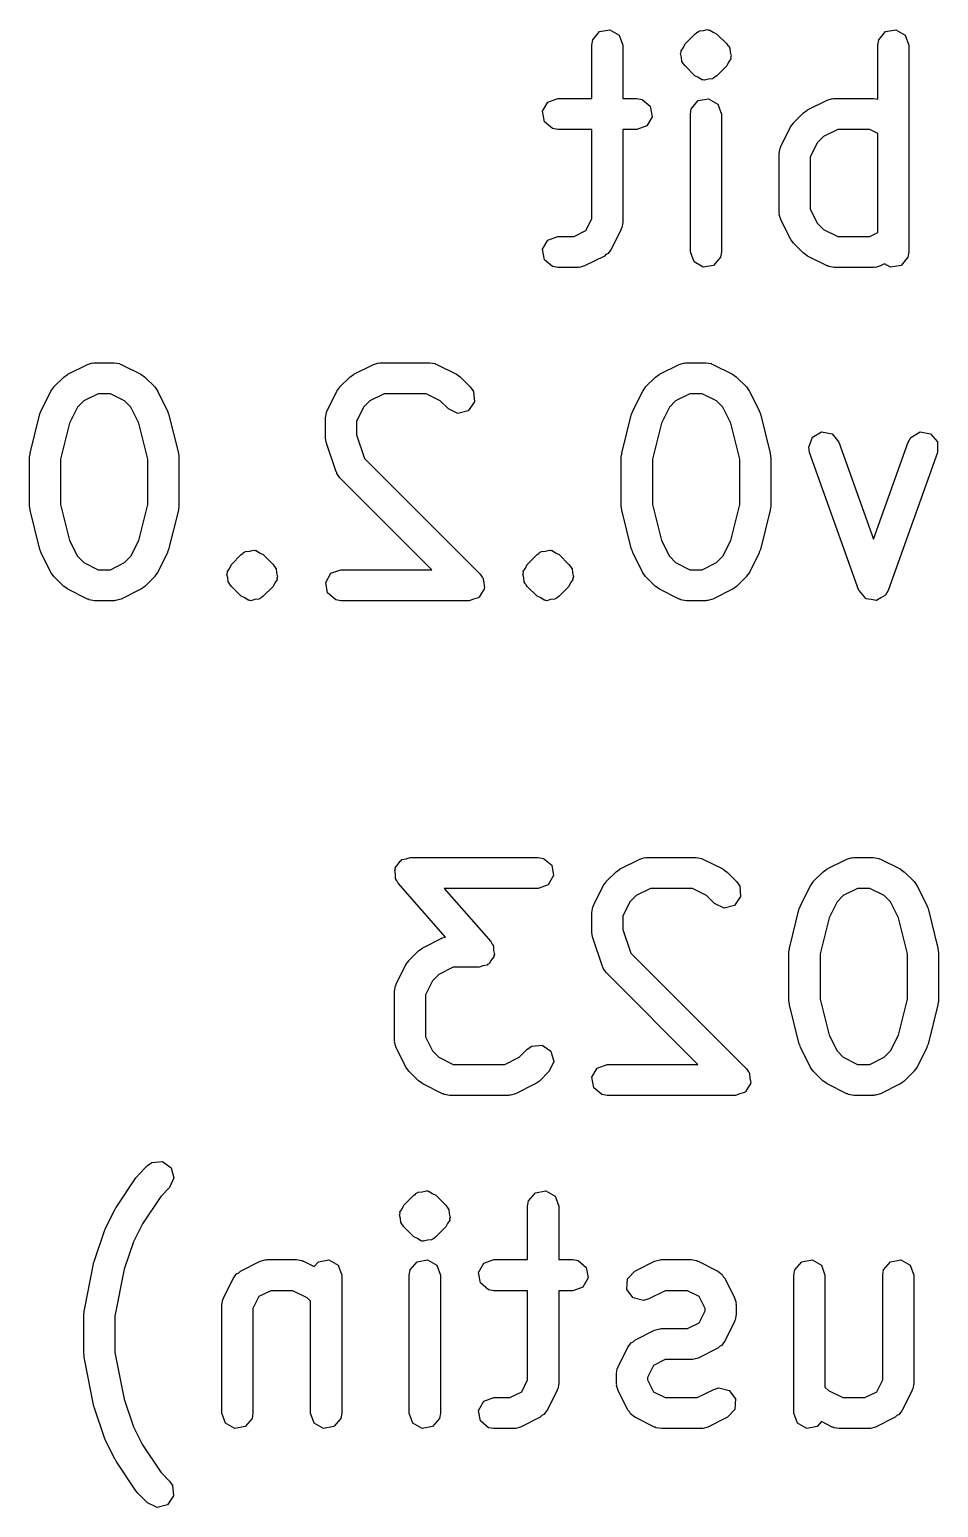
# Model space of a CAD drawing. Extents: x 83.8 to 115, y -109.2 to -88.6.
# Drawn here: x 91.85 to 96.24, y -95.71 to -88.57 of the extents above; entities that cross this region are included whole.
import ezdxf

# ---------------------------------------------------------------- set-up
doc = ezdxf.new("R2010")
doc.units = 0
doc.layers.add('BLACK', color=7, linetype='CONTINUOUS')

msp = doc.modelspace()

# ---------------------------------------------------------------- linework, layer by layer
at = {"layer": 'BLACK', "linetype": 'CONTINUOUS'}
for p, q in [((94.5724, -88.6217), (94.6054, -88.5824)), ((94.6054, -88.5824), (94.6559, -88.5735)), ((94.6559, -88.5735), (94.7003, -88.5992)), ((94.7003, -88.5992), (94.7179, -88.6474)), ((95.0184, -88.642), (95.066, -88.5943)), ((95.066, -88.5943), (95.0741, -88.5887)), ((95.0741, -88.5887), (95.076, -88.5859)), ((95.076, -88.5859), (95.0792, -88.5851)), ((95.0792, -88.5851), (95.0794, -88.585)), ((95.0794, -88.585), (95.0815, -88.5824)), ((95.0815, -88.5824), (95.0835, -88.5821)), ((95.0835, -88.5821), (95.0874, -88.5794)), ((95.0874, -88.5794), (95.1068, -88.5777)), ((95.1068, -88.5777), (95.1256, -88.5727)), ((95.1256, -88.5727), (95.1287, -88.5741)), ((95.1287, -88.5741), (95.1321, -88.5735)), ((95.1321, -88.5735), (95.135, -88.5752)), ((95.135, -88.5752), (95.1385, -88.5749)), ((95.1385, -88.5749), (95.1544, -88.5861)), ((95.1544, -88.5861), (95.1721, -88.5943)), ((95.1721, -88.5943), (95.2197, -88.642)), ((95.9533, -88.6217), (95.9863, -88.5824)), ((95.9863, -88.5824), (96.0368, -88.5735)), ((96.0368, -88.5735), (96.0813, -88.5992)), ((96.0813, -88.5992), (96.0988, -88.6474)), ((94.5679, -88.6474), (94.5724, -88.6217)), ((94.5679, -88.9057), (94.5679, -88.6474)), ((94.7179, -88.6474), (94.7179, -88.9057)), ((94.9967, -88.6885), (94.9996, -88.6823)), ((94.999, -88.6756), (95.0102, -88.6596)), ((94.9996, -88.6823), (94.999, -88.6756)), ((95.0102, -88.6596), (95.0184, -88.642)), ((95.2197, -88.642), (95.2254, -88.6501)), ((95.2254, -88.6501), (95.2281, -88.652)), ((95.2281, -88.652), (95.229, -88.6552)), ((95.229, -88.6552), (95.2346, -88.6633)), ((95.2346, -88.6633), (95.2363, -88.6827)), ((95.9488, -88.6474), (95.9533, -88.6217)), ((95.9488, -88.9093), (95.9488, -88.6474)), ((96.0988, -88.6474), (96.0988, -89.6474)), ((95.0018, -88.7073), (94.9967, -88.6885)), ((95.0035, -88.7267), (95.0018, -88.7073)), ((95.0091, -88.7348), (95.0035, -88.7267)), ((95.01, -88.738), (95.0091, -88.7348)), ((95.0127, -88.7399), (95.01, -88.738)), ((95.0184, -88.748), (95.0127, -88.7399)), ((95.066, -88.7957), (95.0184, -88.748)), ((95.2197, -88.748), (95.1721, -88.7957)), ((95.2279, -88.7304), (95.2197, -88.748)), ((95.2391, -88.7144), (95.2279, -88.7304)), ((95.2363, -88.6827), (95.2414, -88.7015)), ((95.2414, -88.7015), (95.2385, -88.7077)), ((95.2385, -88.7077), (95.2391, -88.7144)), ((95.0837, -88.8039), (95.066, -88.7957)), ((95.0996, -88.8151), (95.0837, -88.8039)), ((95.1031, -88.8148), (95.0996, -88.8151)), ((95.106, -88.8165), (95.1031, -88.8148)), ((95.1094, -88.8159), (95.106, -88.8165)), ((95.1125, -88.8173), (95.1094, -88.8159)), ((95.1313, -88.8123), (95.1125, -88.8173)), ((95.1507, -88.8106), (95.1313, -88.8123)), ((95.1546, -88.8079), (95.1507, -88.8106)), ((95.1565, -88.8076), (95.1546, -88.8079)), ((95.1587, -88.805), (95.1565, -88.8076)), ((95.1588, -88.8049), (95.1587, -88.805)), ((95.1621, -88.8041), (95.1588, -88.8049)), ((95.164, -88.8013), (95.1621, -88.8041)), ((95.1721, -88.7957), (95.164, -88.8013)), ((94.3309, -88.9677), (94.3566, -88.9233)), ((94.3398, -89.0182), (94.3309, -88.9677)), ((94.3566, -88.9233), (94.4048, -88.9057)), ((94.4048, -88.9057), (94.5679, -88.9057)), ((94.7179, -88.9057), (94.7857, -88.9057)), ((94.7857, -88.9057), (94.8114, -88.9102)), ((94.8114, -88.9102), (94.8507, -88.9432)), ((94.8507, -88.9432), (94.8596, -88.9937)), ((95.044, -88.9807), (95.0486, -88.9551)), ((95.0486, -88.9551), (95.0815, -88.9158)), ((95.0815, -88.9158), (95.1321, -88.9069)), ((95.1321, -88.9069), (95.1765, -88.9325)), ((95.1765, -88.9325), (95.194, -88.9807)), ((95.5898, -88.9753), (95.6082, -88.9624)), ((95.6082, -88.9624), (95.6093, -88.9613)), ((95.6093, -88.9613), (95.7046, -88.9136)), ((95.7046, -88.9136), (95.7295, -88.9062)), ((95.7295, -88.9062), (95.7339, -88.9072)), ((95.7339, -88.9072), (95.7381, -88.9057)), ((95.7381, -88.9057), (95.9286, -88.9057)), ((95.9286, -88.9057), (95.9488, -88.9093)), ((94.3791, -89.0512), (94.3398, -89.0182)), ((94.8339, -89.0382), (94.7857, -89.0557)), ((94.8596, -88.9937), (94.8339, -89.0382)), ((95.044, -89.6474), (95.044, -88.9807)), ((95.194, -88.9807), (95.194, -89.6474)), ((95.5282, -89.0424), (95.5415, -89.0244)), ((95.5415, -89.0244), (95.5422, -89.0229)), ((95.5422, -89.0229), (95.5898, -88.9753)), ((94.4048, -89.0557), (94.3791, -89.0512)), ((94.5679, -89.0557), (94.4048, -89.0557)), ((94.5679, -89.4868), (94.5679, -89.0557)), ((94.7857, -89.0557), (94.7179, -89.0557)), ((94.7179, -89.0557), (94.7179, -89.5045)), ((95.4805, -89.1376), (95.5282, -89.0424)), ((95.6873, -89.09), (95.6569, -89.1204)), ((95.7558, -89.0557), (95.6873, -89.09)), ((95.9109, -89.0557), (95.7558, -89.0557)), ((95.9488, -89.0747), (95.9109, -89.0557)), ((95.9488, -89.5534), (95.9488, -89.0747)), ((95.4726, -89.1712), (95.4771, -89.1455)), ((95.4726, -89.4569), (95.4726, -89.1712)), ((95.4771, -89.1455), (95.48, -89.1421)), ((95.48, -89.1421), (95.4805, -89.1376)), ((95.6569, -89.1204), (95.6226, -89.1889)), ((95.6226, -89.1889), (95.6226, -89.4392)), ((95.4742, -89.4611), (95.4726, -89.4569)), ((95.4731, -89.4655), (95.4742, -89.4611)), ((95.4805, -89.4904), (95.4731, -89.4655)), ((95.6226, -89.4392), (95.6569, -89.5077)), ((94.5393, -89.5439), (94.5679, -89.4868)), ((94.7099, -89.5381), (94.6623, -89.6333)), ((94.7105, -89.5336), (94.7099, -89.5381)), ((94.7133, -89.5302), (94.7105, -89.5336)), ((94.7179, -89.5045), (94.7133, -89.5302)), ((95.5282, -89.5857), (95.4805, -89.4904)), ((95.6569, -89.5077), (95.6873, -89.5381)), ((95.6873, -89.5381), (95.7558, -89.5724)), ((94.3309, -89.6344), (94.3566, -89.5899)), ((94.3566, -89.5899), (94.4048, -89.5724)), ((94.4048, -89.5724), (94.4823, -89.5724)), ((94.4823, -89.5724), (94.5393, -89.5439)), ((95.5293, -89.5868), (95.5282, -89.5857)), ((95.5422, -89.6052), (95.5293, -89.5868)), ((95.5898, -89.6528), (95.5422, -89.6052)), ((95.7558, -89.5724), (95.9109, -89.5724)), ((95.9109, -89.5724), (95.9488, -89.5534)), ((94.3398, -89.6849), (94.3309, -89.6344)), ((94.6288, -89.6668), (94.5335, -89.7145)), ((94.6365, -89.6587), (94.6288, -89.6668)), ((94.6468, -89.6542), (94.6365, -89.6587)), ((94.6623, -89.6333), (94.6468, -89.6542)), ((95.0616, -89.6956), (95.044, -89.6474)), ((95.1895, -89.673), (95.1565, -89.7123)), ((95.194, -89.6474), (95.1895, -89.673)), ((95.5913, -89.6535), (95.5898, -89.6528)), ((95.6093, -89.6668), (95.5913, -89.6535)), ((95.7046, -89.7145), (95.6093, -89.6668)), ((96.0943, -89.673), (96.0613, -89.7123)), ((96.0988, -89.6474), (96.0943, -89.673)), ((94.3791, -89.7179), (94.3398, -89.6849)), ((94.4048, -89.7224), (94.3791, -89.7179)), ((94.5, -89.7224), (94.4048, -89.7224)), ((94.5042, -89.7208), (94.5, -89.7224)), ((94.5086, -89.7219), (94.5042, -89.7208)), ((94.5335, -89.7145), (94.5086, -89.7219)), ((95.106, -89.7212), (95.0616, -89.6956)), ((95.1565, -89.7123), (95.106, -89.7212)), ((95.709, -89.715), (95.7046, -89.7145)), ((95.7124, -89.7179), (95.709, -89.715)), ((95.7381, -89.7224), (95.7124, -89.7179)), ((95.9286, -89.7224), (95.7381, -89.7224)), ((95.9328, -89.7208), (95.9286, -89.7224)), ((95.9371, -89.7219), (95.9328, -89.7208)), ((95.9621, -89.7145), (95.9371, -89.7219)), ((95.9819, -89.7046), (95.9621, -89.7145)), ((96.0108, -89.7212), (95.9819, -89.7046)), ((96.0613, -89.7123), (96.0108, -89.7212)), ((91.9708, -90.2996), (92.0184, -90.252)), ((92.0184, -90.252), (92.0368, -90.2391)), ((92.0368, -90.2391), (92.0379, -90.2379)), ((92.0379, -90.2379), (92.1331, -90.1903)), ((92.1331, -90.1903), (92.1581, -90.1829)), ((92.1581, -90.1829), (92.1625, -90.1839)), ((92.1625, -90.1839), (92.1667, -90.1824)), ((92.1667, -90.1824), (92.2619, -90.1824)), ((92.2619, -90.1824), (92.2876, -90.1869)), ((92.2876, -90.1869), (92.291, -90.1898)), ((92.291, -90.1898), (92.2954, -90.1903)), ((92.2954, -90.1903), (92.3907, -90.2379)), ((92.3907, -90.2379), (92.4087, -90.2513)), ((92.4087, -90.2513), (92.4102, -90.252)), ((92.4102, -90.252), (92.4578, -90.2996)), ((93.3517, -90.2996), (93.3993, -90.252)), ((93.3993, -90.252), (93.4177, -90.2391)), ((93.4177, -90.2391), (93.4188, -90.2379)), ((93.4188, -90.2379), (93.5141, -90.1903)), ((93.5141, -90.1903), (93.539, -90.1829)), ((93.539, -90.1829), (93.5434, -90.1839)), ((93.5434, -90.1839), (93.5476, -90.1824)), ((93.5476, -90.1824), (93.7857, -90.1824)), ((93.7857, -90.1824), (93.8114, -90.1869)), ((93.8114, -90.1869), (93.8148, -90.1898)), ((93.8148, -90.1898), (93.8193, -90.1903)), ((93.8193, -90.1903), (93.9145, -90.2379)), ((93.9145, -90.2379), (93.9325, -90.2513)), ((93.9325, -90.2513), (93.934, -90.252)), ((93.934, -90.252), (93.9816, -90.2996)), ((94.8279, -90.2996), (94.8755, -90.252)), ((94.8755, -90.252), (94.8939, -90.2391)), ((94.8939, -90.2391), (94.895, -90.2379)), ((94.895, -90.2379), (94.9903, -90.1903)), ((94.9903, -90.1903), (95.0152, -90.1829)), ((95.0152, -90.1829), (95.0196, -90.1839)), ((95.0196, -90.1839), (95.0238, -90.1824)), ((95.0238, -90.1824), (95.119, -90.1824)), ((95.119, -90.1824), (95.1447, -90.1869)), ((95.1447, -90.1869), (95.1481, -90.1898)), ((95.1481, -90.1898), (95.1526, -90.1903)), ((95.1526, -90.1903), (95.2478, -90.2379)), ((95.2478, -90.2379), (95.2658, -90.2513)), ((95.2658, -90.2513), (95.2673, -90.252)), ((95.2673, -90.252), (95.3149, -90.2996)), ((91.9091, -90.4143), (91.9567, -90.3191)), ((91.9567, -90.3191), (91.9701, -90.3011)), ((91.9701, -90.3011), (91.9708, -90.2996)), ((92.4578, -90.2996), (92.4707, -90.318)), ((92.4707, -90.318), (92.4718, -90.3191)), ((92.4718, -90.3191), (92.5195, -90.4143)), ((93.2901, -90.4143), (93.3377, -90.3191)), ((93.3377, -90.3191), (93.351, -90.3011)), ((93.351, -90.3011), (93.3517, -90.2996)), ((93.9816, -90.2996), (93.9965, -90.3209)), ((93.9965, -90.3209), (94.001, -90.372)), ((94.7663, -90.4143), (94.8139, -90.3191)), ((94.8139, -90.3191), (94.8272, -90.3011)), ((94.8272, -90.3011), (94.8279, -90.2996)), ((95.3149, -90.2996), (95.3278, -90.318)), ((95.3278, -90.318), (95.329, -90.3191)), ((95.329, -90.3191), (95.3766, -90.4143)), ((92.1159, -90.3666), (92.0854, -90.397)), ((92.1844, -90.3324), (92.1159, -90.3666)), ((92.2442, -90.3324), (92.1844, -90.3324)), ((92.3127, -90.3666), (92.2442, -90.3324)), ((92.3431, -90.397), (92.3127, -90.3666)), ((93.4968, -90.3666), (93.4664, -90.397)), ((93.5653, -90.3324), (93.4968, -90.3666)), ((93.768, -90.3324), (93.5653, -90.3324)), ((93.8365, -90.3666), (93.768, -90.3324)), ((93.8755, -90.4057), (93.8365, -90.3666)), ((94.001, -90.372), (93.9716, -90.4141)), ((94.973, -90.3666), (94.9426, -90.397)), ((95.0415, -90.3324), (94.973, -90.3666)), ((95.1013, -90.3324), (95.0415, -90.3324)), ((95.1699, -90.3666), (95.1013, -90.3324)), ((95.2003, -90.397), (95.1699, -90.3666)), ((91.8558, -90.6201), (91.9034, -90.4297)), ((91.9034, -90.4297), (91.9087, -90.4178)), ((91.9087, -90.4178), (91.9091, -90.4143)), ((92.0854, -90.397), (92.047, -90.474)), ((92.3816, -90.474), (92.3431, -90.397)), ((92.5195, -90.4143), (92.5232, -90.4267)), ((92.5232, -90.4267), (92.5251, -90.4297)), ((92.5251, -90.4297), (92.5728, -90.6201)), ((93.2821, -90.4479), (93.2867, -90.4222)), ((93.2821, -90.5431), (93.2821, -90.4479)), ((93.2867, -90.4222), (93.2895, -90.4188)), ((93.2895, -90.4188), (93.2901, -90.4143)), ((93.4664, -90.397), (93.4321, -90.4656)), ((93.4321, -90.4656), (93.4321, -90.5309)), ((93.922, -90.4273), (93.8755, -90.4057)), ((93.9716, -90.4141), (93.922, -90.4273)), ((94.713, -90.6201), (94.7606, -90.4297)), ((94.7606, -90.4297), (94.7658, -90.4178)), ((94.7658, -90.4178), (94.7663, -90.4143)), ((94.9426, -90.397), (94.9041, -90.474)), ((95.2388, -90.474), (95.2003, -90.397)), ((95.3766, -90.4143), (95.3803, -90.4267)), ((95.3803, -90.4267), (95.3823, -90.4297)), ((95.3823, -90.4297), (95.4299, -90.6201)), ((92.047, -90.474), (92.0036, -90.6476)), ((92.425, -90.6476), (92.3816, -90.474)), ((93.4321, -90.5309), (93.4703, -90.6454)), ((94.9041, -90.474), (94.8607, -90.6476)), ((95.2821, -90.6476), (95.2388, -90.474)), ((95.6333, -90.5422), (95.6779, -90.5168)), ((95.6779, -90.5168), (95.7284, -90.526)), ((95.7284, -90.526), (95.7611, -90.5655)), ((96.1089, -90.5429), (96.1532, -90.5169)), ((96.1532, -90.5169), (96.2038, -90.5255)), ((96.2038, -90.5255), (96.237, -90.5646)), ((93.2827, -90.5446), (93.2821, -90.5431)), ((93.286, -90.5668), (93.2827, -90.5446)), ((93.3336, -90.7097), (93.286, -90.5668)), ((95.6155, -90.5903), (95.6333, -90.5422)), ((95.6198, -90.6159), (95.6155, -90.5903)), ((95.7611, -90.5655), (95.9286, -91.0344)), ((95.9286, -91.0344), (96.096, -90.5655)), ((96.096, -90.5655), (96.1089, -90.5429)), ((96.237, -90.5646), (96.2373, -90.6159)), ((91.8536, -90.6383), (91.8562, -90.6236)), ((91.8536, -90.8764), (91.8536, -90.6383)), ((91.8562, -90.6236), (91.8558, -90.6201)), ((92.0036, -90.6476), (92.0036, -90.8672)), ((92.425, -90.8672), (92.425, -90.6476)), ((92.5728, -90.6201), (92.5738, -90.6351)), ((92.5738, -90.6351), (92.575, -90.6383)), ((92.575, -90.6383), (92.575, -90.8764)), ((93.4703, -90.6454), (94.0292, -91.2043)), ((94.7107, -90.6383), (94.7133, -90.6236)), ((94.7107, -90.8764), (94.7107, -90.6383)), ((94.7133, -90.6236), (94.713, -90.6201)), ((94.8607, -90.6476), (94.8607, -90.8672)), ((95.2821, -90.8672), (95.2821, -90.6476)), ((95.4299, -90.6201), (95.431, -90.6351)), ((95.431, -90.6351), (95.4321, -90.6383)), ((95.4321, -90.6383), (95.4321, -90.8764)), ((95.8579, -91.2826), (95.6198, -90.6159)), ((96.2373, -90.6159), (95.9992, -91.2826)), ((93.3364, -90.7132), (93.3336, -90.7097)), ((93.3368, -90.7176), (93.3364, -90.7132)), ((93.3517, -90.739), (93.3368, -90.7176)), ((93.7951, -91.1824), (93.3517, -90.739)), ((91.8548, -90.8797), (91.8536, -90.8764)), ((91.8558, -90.8946), (91.8548, -90.8797)), ((91.9034, -91.0851), (91.8558, -90.8946)), ((92.0036, -90.8672), (92.047, -91.0407)), ((92.3816, -91.0407), (92.425, -90.8672)), ((92.5728, -90.8946), (92.5251, -91.0851)), ((92.575, -90.8764), (92.5724, -90.8912)), ((92.5724, -90.8912), (92.5728, -90.8946)), ((94.7119, -90.8797), (94.7107, -90.8764)), ((94.713, -90.8946), (94.7119, -90.8797)), ((94.7606, -91.0851), (94.713, -90.8946)), ((94.8607, -90.8672), (94.9041, -91.0407)), ((95.2388, -91.0407), (95.2821, -90.8672)), ((95.4299, -90.8946), (95.3823, -91.0851)), ((95.4321, -90.8764), (95.4295, -90.8912)), ((95.4295, -90.8912), (95.4299, -90.8946)), ((91.9054, -91.088), (91.9034, -91.0851)), ((91.9091, -91.1004), (91.9054, -91.088)), ((91.9567, -91.1957), (91.9091, -91.1004)), ((92.047, -91.0407), (92.0854, -91.1177)), ((92.3431, -91.1177), (92.3816, -91.0407)), ((92.5195, -91.1004), (92.4718, -91.1957)), ((92.5199, -91.0969), (92.5195, -91.1004)), ((92.5251, -91.0851), (92.5199, -91.0969)), ((92.8279, -91.1567), (92.8755, -91.1091)), ((92.8755, -91.1091), (92.8836, -91.1034)), ((92.8836, -91.1034), (92.8856, -91.1007)), ((92.8856, -91.1007), (92.8888, -91.0998)), ((92.8888, -91.0998), (92.8889, -91.0997)), ((92.8889, -91.0997), (92.8911, -91.0972)), ((92.8911, -91.0972), (92.8931, -91.0968)), ((92.8931, -91.0968), (92.8969, -91.0942)), ((92.8969, -91.0942), (92.9163, -91.0925)), ((92.9163, -91.0925), (92.9351, -91.0874)), ((92.9351, -91.0874), (92.9382, -91.0889)), ((92.9382, -91.0889), (92.9416, -91.0883)), ((92.9416, -91.0883), (92.9446, -91.09)), ((92.9446, -91.09), (92.948, -91.0897)), ((92.948, -91.0897), (92.9639, -91.1009)), ((92.9639, -91.1009), (92.9816, -91.1091)), ((92.9816, -91.1091), (93.0292, -91.1567)), ((94.2565, -91.1567), (94.3041, -91.1091)), ((94.3041, -91.1091), (94.3122, -91.1034)), ((94.3122, -91.1034), (94.3141, -91.1007)), ((94.3141, -91.1007), (94.3173, -91.0998)), ((94.3173, -91.0998), (94.3175, -91.0997)), ((94.3175, -91.0997), (94.3196, -91.0972)), ((94.3196, -91.0972), (94.3216, -91.0968)), ((94.3216, -91.0968), (94.3254, -91.0942)), ((94.3254, -91.0942), (94.3449, -91.0925)), ((94.3449, -91.0925), (94.3637, -91.0874)), ((94.3637, -91.0874), (94.3668, -91.0889)), ((94.3668, -91.0889), (94.3702, -91.0883)), ((94.3702, -91.0883), (94.3731, -91.09)), ((94.3731, -91.09), (94.3766, -91.0897)), ((94.3766, -91.0897), (94.3925, -91.1009)), ((94.3925, -91.1009), (94.4102, -91.1091)), ((94.4102, -91.1091), (94.4578, -91.1567)), ((94.7626, -91.088), (94.7606, -91.0851)), ((94.7663, -91.1004), (94.7626, -91.088)), ((94.8139, -91.1957), (94.7663, -91.1004)), ((94.9041, -91.0407), (94.9426, -91.1177)), ((95.2003, -91.1177), (95.2388, -91.0407)), ((95.3766, -91.1004), (95.329, -91.1957)), ((95.377, -91.0969), (95.3766, -91.1004)), ((95.3823, -91.0851), (95.377, -91.0969)), ((92.0854, -91.1177), (92.1159, -91.1481)), ((92.1159, -91.1481), (92.1844, -91.1824)), ((92.2442, -91.1824), (92.3127, -91.1481)), ((92.3127, -91.1481), (92.3431, -91.1177)), ((92.8085, -91.1903), (92.8197, -91.1744)), ((92.8197, -91.1744), (92.8279, -91.1567)), ((93.0292, -91.1567), (93.0349, -91.1648)), ((93.0349, -91.1648), (93.0376, -91.1667)), ((93.0376, -91.1667), (93.0385, -91.17)), ((93.0385, -91.17), (93.0442, -91.1781)), ((93.0442, -91.1781), (93.0459, -91.1975)), ((94.2371, -91.1903), (94.2483, -91.1744)), ((94.2483, -91.1744), (94.2565, -91.1567)), ((94.4578, -91.1567), (94.4635, -91.1648)), ((94.4635, -91.1648), (94.4662, -91.1667)), ((94.4662, -91.1667), (94.4671, -91.17)), ((94.4671, -91.17), (94.4727, -91.1781)), ((94.4727, -91.1781), (94.4744, -91.1975)), ((94.9426, -91.1177), (94.973, -91.1481)), ((94.973, -91.1481), (95.0415, -91.1824)), ((95.1013, -91.1824), (95.1699, -91.1481)), ((95.1699, -91.1481), (95.2003, -91.1177)), ((91.9579, -91.1968), (91.9567, -91.1957)), ((91.9708, -91.2152), (91.9579, -91.1968)), ((92.0184, -91.2628), (91.9708, -91.2152)), ((92.1844, -91.1824), (92.2442, -91.1824)), ((92.4578, -91.2152), (92.4102, -91.2628)), ((92.4585, -91.2137), (92.4578, -91.2152)), ((92.4718, -91.1957), (92.4585, -91.2137)), ((92.8062, -91.2032), (92.8091, -91.1971)), ((92.8113, -91.222), (92.8062, -91.2032)), ((92.8091, -91.1971), (92.8085, -91.1903)), ((92.813, -91.2415), (92.8113, -91.222)), ((92.8187, -91.2496), (92.813, -91.2415)), ((92.8195, -91.2528), (92.8187, -91.2496)), ((92.8222, -91.2547), (92.8195, -91.2528)), ((93.0375, -91.2451), (93.0292, -91.2628)), ((93.0486, -91.2292), (93.0375, -91.2451)), ((93.0459, -91.1975), (93.0509, -91.2163)), ((93.0509, -91.2163), (93.048, -91.2224)), ((93.048, -91.2224), (93.0486, -91.2292)), ((93.2833, -91.2444), (93.3089, -91.1999)), ((93.2922, -91.2949), (93.2833, -91.2444)), ((93.3089, -91.1999), (93.3571, -91.1824)), ((93.3571, -91.1824), (93.7951, -91.1824)), ((94.0292, -91.2043), (94.0386, -91.2178)), ((94.0386, -91.2178), (94.0411, -91.2199)), ((94.0411, -91.2199), (94.0415, -91.2219)), ((94.0415, -91.2219), (94.0442, -91.2257)), ((94.0442, -91.2257), (94.0461, -91.2482)), ((94.0461, -91.2482), (94.0501, -91.2704)), ((94.2348, -91.2032), (94.2377, -91.1971)), ((94.2399, -91.222), (94.2348, -91.2032)), ((94.2377, -91.1971), (94.2371, -91.1903)), ((94.2415, -91.2415), (94.2399, -91.222)), ((94.2472, -91.2496), (94.2415, -91.2415)), ((94.2481, -91.2528), (94.2472, -91.2496)), ((94.2508, -91.2547), (94.2481, -91.2528)), ((94.466, -91.2451), (94.4578, -91.2628)), ((94.4772, -91.2292), (94.466, -91.2451)), ((94.4744, -91.1975), (94.4795, -91.2163)), ((94.4795, -91.2163), (94.4766, -91.2224)), ((94.4766, -91.2224), (94.4772, -91.2292)), ((94.8151, -91.1968), (94.8139, -91.1957)), ((94.8279, -91.2152), (94.8151, -91.1968)), ((94.8755, -91.2628), (94.8279, -91.2152)), ((95.0415, -91.1824), (95.1013, -91.1824)), ((95.3149, -91.2152), (95.2673, -91.2628)), ((95.3156, -91.2137), (95.3149, -91.2152)), ((95.329, -91.1957), (95.3156, -91.2137)), ((92.0199, -91.2635), (92.0184, -91.2628)), ((92.0379, -91.2768), (92.0199, -91.2635)), ((92.1331, -91.3245), (92.0379, -91.2768)), ((92.3907, -91.2768), (92.2954, -91.3245)), ((92.3918, -91.2757), (92.3907, -91.2768)), ((92.4102, -91.2628), (92.3918, -91.2757)), ((92.8279, -91.2628), (92.8222, -91.2547)), ((92.8755, -91.3104), (92.8279, -91.2628)), ((92.8932, -91.3186), (92.8755, -91.3104)), ((92.9092, -91.3298), (92.8932, -91.3186)), ((92.9641, -91.3227), (92.9603, -91.3254)), ((92.9661, -91.3223), (92.9641, -91.3227)), ((92.9682, -91.3198), (92.9661, -91.3223)), ((92.9684, -91.3197), (92.9682, -91.3198)), ((92.9716, -91.3188), (92.9684, -91.3197)), ((92.9735, -91.3161), (92.9716, -91.3188)), ((92.9816, -91.3104), (92.9735, -91.3161)), ((93.0292, -91.2628), (92.9816, -91.3104)), ((93.3315, -91.3279), (93.2922, -91.2949)), ((94.0192, -91.3188), (93.9974, -91.3247)), ((94.0212, -91.316), (94.0192, -91.3188)), ((94.0244, -91.3148), (94.0212, -91.316)), ((94.0357, -91.2953), (94.0244, -91.3148)), ((94.0486, -91.2768), (94.0357, -91.2953)), ((94.0501, -91.2704), (94.0483, -91.2734)), ((94.0483, -91.2734), (94.0486, -91.2768)), ((94.2565, -91.2628), (94.2508, -91.2547)), ((94.3041, -91.3104), (94.2565, -91.2628)), ((94.3218, -91.3186), (94.3041, -91.3104)), ((94.3377, -91.3298), (94.3218, -91.3186)), ((94.3927, -91.3227), (94.3888, -91.3254)), ((94.3946, -91.3223), (94.3927, -91.3227)), ((94.3968, -91.3198), (94.3946, -91.3223)), ((94.3969, -91.3197), (94.3968, -91.3198)), ((94.4002, -91.3188), (94.3969, -91.3197)), ((94.4021, -91.3161), (94.4002, -91.3188)), ((94.4102, -91.3104), (94.4021, -91.3161)), ((94.4578, -91.2628), (94.4102, -91.3104)), ((94.877, -91.2635), (94.8755, -91.2628)), ((94.895, -91.2768), (94.877, -91.2635)), ((94.9903, -91.3245), (94.895, -91.2768)), ((95.2478, -91.2768), (95.1526, -91.3245)), ((95.249, -91.2757), (95.2478, -91.2768)), ((95.2673, -91.2628), (95.249, -91.2757)), ((95.8582, -91.283), (95.8579, -91.2826)), ((95.8583, -91.2835), (95.8582, -91.283)), ((95.8746, -91.3027), (95.8583, -91.2835)), ((95.8907, -91.3221), (95.8746, -91.3027)), ((95.8912, -91.3222), (95.8907, -91.3221)), ((95.8915, -91.3226), (95.8912, -91.3222)), ((95.9164, -91.3268), (95.8915, -91.3226)), ((95.9639, -91.3184), (95.942, -91.3312)), ((95.9857, -91.3059), (95.9639, -91.3184)), ((95.9859, -91.3055), (95.9857, -91.3059)), ((95.9863, -91.3052), (95.9859, -91.3055)), ((95.9992, -91.2826), (95.9863, -91.3052)), ((92.1376, -91.325), (92.1331, -91.3245)), ((92.141, -91.3279), (92.1376, -91.325)), ((92.1667, -91.3324), (92.141, -91.3279)), ((92.2619, -91.3324), (92.1667, -91.3324)), ((92.2661, -91.3308), (92.2619, -91.3324)), ((92.2705, -91.3319), (92.2661, -91.3308)), ((92.2954, -91.3245), (92.2705, -91.3319)), ((92.9126, -91.3295), (92.9092, -91.3298)), ((92.9155, -91.3312), (92.9126, -91.3295)), ((92.9189, -91.3306), (92.9155, -91.3312)), ((92.922, -91.3321), (92.9189, -91.3306)), ((92.9409, -91.3271), (92.922, -91.3321)), ((92.9603, -91.3254), (92.9409, -91.3271)), ((93.3571, -91.3324), (93.3315, -91.3279)), ((93.9762, -91.3324), (93.3571, -91.3324)), ((93.9974, -91.3247), (93.9762, -91.3324)), ((94.3411, -91.3295), (94.3377, -91.3298)), ((94.3441, -91.3312), (94.3411, -91.3295)), ((94.3475, -91.3306), (94.3441, -91.3312)), ((94.3506, -91.3321), (94.3475, -91.3306)), ((94.3694, -91.3271), (94.3506, -91.3321)), ((94.3888, -91.3254), (94.3694, -91.3271)), ((94.9947, -91.325), (94.9903, -91.3245)), ((94.9982, -91.3279), (94.9947, -91.325)), ((95.0238, -91.3324), (94.9982, -91.3279)), ((95.119, -91.3324), (95.0238, -91.3324)), ((95.1233, -91.3308), (95.119, -91.3324)), ((95.1276, -91.3319), (95.1233, -91.3308)), ((95.1526, -91.3245), (95.1276, -91.3319)), ((95.9411, -91.3313), (95.9164, -91.3268)), ((95.9416, -91.3311), (95.9411, -91.3313)), ((95.942, -91.3312), (95.9416, -91.3311)), ((93.6195, -92.6232), (93.6322, -92.6074)), ((93.6322, -92.6074), (93.6423, -92.5899)), ((93.6423, -92.5899), (93.6479, -92.5879)), ((93.6479, -92.5879), (93.6516, -92.5832)), ((93.6516, -92.5832), (93.6715, -92.5793)), ((93.6715, -92.5793), (93.6905, -92.5724)), ((93.6905, -92.5724), (94.3095, -92.5724)), ((94.3095, -92.5724), (94.3352, -92.5769)), ((94.3352, -92.5769), (94.3745, -92.6099)), ((94.7046, -92.6279), (94.7998, -92.5803)), ((94.7998, -92.5803), (94.8248, -92.5729)), ((94.8248, -92.5729), (94.8291, -92.5739)), ((94.8291, -92.5739), (94.8333, -92.5724)), ((94.8333, -92.5724), (95.0714, -92.5724)), ((95.0714, -92.5724), (95.0971, -92.5769)), ((95.0971, -92.5769), (95.1005, -92.5798)), ((95.1005, -92.5798), (95.105, -92.5803)), ((95.105, -92.5803), (95.2002, -92.6279)), ((95.7046, -92.6279), (95.7998, -92.5803)), ((95.7998, -92.5803), (95.8248, -92.5729)), ((95.8248, -92.5729), (95.8291, -92.5739)), ((95.8291, -92.5739), (95.8333, -92.5724)), ((95.8333, -92.5724), (95.9286, -92.5724)), ((95.9286, -92.5724), (95.9542, -92.5769)), ((95.9542, -92.5769), (95.9577, -92.5798)), ((95.9577, -92.5798), (95.9621, -92.5803)), ((95.9621, -92.5803), (96.0574, -92.6279)), ((93.6166, -92.6344), (93.6196, -92.6292)), ((93.6201, -92.6543), (93.6166, -92.6344)), ((93.6196, -92.6292), (93.6195, -92.6232)), ((93.6205, -92.6745), (93.6201, -92.6543)), ((93.625, -92.6818), (93.6205, -92.6745)), ((94.3834, -92.6604), (94.3577, -92.7048)), ((94.3745, -92.6099), (94.3834, -92.6604)), ((94.6374, -92.6896), (94.6851, -92.642)), ((94.6851, -92.642), (94.7034, -92.6291)), ((94.7034, -92.6291), (94.7046, -92.6279)), ((95.2002, -92.6279), (95.2182, -92.6413)), ((95.2182, -92.6413), (95.2197, -92.642)), ((95.2197, -92.642), (95.2673, -92.6896)), ((95.6374, -92.6896), (95.6851, -92.642)), ((95.6851, -92.642), (95.7034, -92.6291)), ((95.7034, -92.6291), (95.7046, -92.6279)), ((96.0574, -92.6279), (96.0754, -92.6413)), ((96.0754, -92.6413), (96.0768, -92.642)), ((96.0768, -92.642), (96.1245, -92.6896)), ((93.6255, -92.6849), (93.625, -92.6818)), ((93.6282, -92.6871), (93.6255, -92.6849)), ((93.634, -92.6968), (93.6282, -92.6871)), ((93.8617, -92.957), (93.634, -92.6968)), ((94.3095, -92.7224), (93.8558, -92.7224)), ((93.8558, -92.7224), (94.0803, -92.9789)), ((94.3577, -92.7048), (94.3095, -92.7224)), ((94.5758, -92.8043), (94.6234, -92.7091)), ((94.6234, -92.7091), (94.6368, -92.6911)), ((94.6368, -92.6911), (94.6374, -92.6896)), ((94.851, -92.7224), (94.7825, -92.7566)), ((95.0537, -92.7224), (94.851, -92.7224)), ((95.1222, -92.7566), (95.0537, -92.7224)), ((95.2673, -92.6896), (95.2823, -92.7109)), ((95.2823, -92.7109), (95.2867, -92.762)), ((95.5758, -92.8043), (95.6234, -92.7091)), ((95.6234, -92.7091), (95.6368, -92.6911)), ((95.6368, -92.6911), (95.6374, -92.6896)), ((95.851, -92.7224), (95.7825, -92.7566)), ((95.9109, -92.7224), (95.851, -92.7224)), ((95.9794, -92.7566), (95.9109, -92.7224)), ((96.1245, -92.6896), (96.1373, -92.708)), ((96.1373, -92.708), (96.1385, -92.7091)), ((96.1385, -92.7091), (96.1861, -92.8043)), ((94.5679, -92.8379), (94.5724, -92.8122)), ((94.5724, -92.8122), (94.5753, -92.8088)), ((94.5753, -92.8088), (94.5758, -92.8043)), ((94.7521, -92.787), (94.7179, -92.8556)), ((94.7825, -92.7566), (94.7521, -92.787)), ((95.1613, -92.7957), (95.1222, -92.7566)), ((95.2077, -92.8173), (95.1613, -92.7957)), ((95.2573, -92.8041), (95.2077, -92.8173)), ((95.2867, -92.762), (95.2573, -92.8041)), ((95.5225, -93.0101), (95.5701, -92.8197)), ((95.5701, -92.8197), (95.5754, -92.8078)), ((95.5754, -92.8078), (95.5758, -92.8043)), ((95.7521, -92.787), (95.7136, -92.864)), ((95.7825, -92.7566), (95.7521, -92.787)), ((96.0098, -92.787), (95.9794, -92.7566)), ((96.0483, -92.864), (96.0098, -92.787)), ((96.1861, -92.8043), (96.1898, -92.8167)), ((96.1898, -92.8167), (96.1918, -92.8197)), ((96.1918, -92.8197), (96.2394, -93.0101)), ((94.5679, -92.9331), (94.5679, -92.8379)), ((94.7179, -92.8556), (94.7179, -92.9209)), ((95.7136, -92.864), (95.6702, -93.0376)), ((96.0917, -93.0376), (96.0483, -92.864)), ((93.7522, -93.0089), (93.8474, -92.9613)), ((93.8474, -92.9613), (93.8617, -92.957)), ((94.5684, -92.9346), (94.5679, -92.9331)), ((94.5717, -92.9568), (94.5684, -92.9346)), ((94.6193, -93.0997), (94.5717, -92.9568)), ((94.7179, -92.9209), (94.756, -93.0354)), ((93.6851, -93.0705), (93.7327, -93.0229)), ((93.7327, -93.0229), (93.751, -93.0101)), ((93.751, -93.0101), (93.7522, -93.0089)), ((94.0803, -92.9789), (94.0861, -92.9886)), ((94.0861, -92.9886), (94.0888, -92.9908)), ((94.0888, -92.9908), (94.0893, -92.9939)), ((94.0893, -92.9939), (94.0937, -93.0012)), ((94.0937, -93.0012), (94.0942, -93.0214)), ((94.0942, -93.0214), (94.0977, -93.0414)), ((94.756, -93.0354), (95.3149, -93.5943)), ((95.5202, -93.0283), (95.5228, -93.0136)), ((95.5202, -93.2664), (95.5202, -93.0283)), ((95.5228, -93.0136), (95.5225, -93.0101)), ((95.6702, -93.0376), (95.6702, -93.2572)), ((96.0917, -93.2572), (96.0917, -93.0376)), ((96.2394, -93.0101), (96.2405, -93.0251)), ((96.2405, -93.0251), (96.2417, -93.0283)), ((96.2417, -93.0283), (96.2417, -93.2664)), ((93.6234, -93.1853), (93.671, -93.09)), ((93.671, -93.09), (93.6844, -93.072)), ((93.6844, -93.072), (93.6851, -93.0705)), ((93.8987, -93.1033), (93.8301, -93.1376)), ((94.0238, -93.1033), (93.8987, -93.1033)), ((94.0428, -93.0964), (94.0238, -93.1033)), ((94.0626, -93.0925), (94.0428, -93.0964)), ((94.0664, -93.0878), (94.0626, -93.0925)), ((94.072, -93.0858), (94.0664, -93.0878)), ((94.0821, -93.0683), (94.072, -93.0858)), ((94.0948, -93.0525), (94.0821, -93.0683)), ((94.0977, -93.0414), (94.0947, -93.0465)), ((94.0947, -93.0465), (94.0948, -93.0525)), ((94.6221, -93.1032), (94.6193, -93.0997)), ((94.6225, -93.1076), (94.6221, -93.1032)), ((94.6374, -93.129), (94.6225, -93.1076)), ((93.7997, -93.168), (93.7655, -93.2365)), ((93.8301, -93.1376), (93.7997, -93.168)), ((95.0808, -93.5724), (94.6374, -93.129)), ((93.6155, -93.2188), (93.62, -93.1932)), ((93.6155, -93.4569), (93.6155, -93.2188)), ((93.62, -93.1932), (93.6229, -93.1897)), ((93.6229, -93.1897), (93.6234, -93.1853)), ((93.7655, -93.2365), (93.7655, -93.4392)), ((95.5214, -93.2697), (95.5202, -93.2664)), ((95.5225, -93.2846), (95.5214, -93.2697)), ((95.5701, -93.4751), (95.5225, -93.2846)), ((95.6702, -93.2572), (95.7136, -93.4307)), ((96.0483, -93.4307), (96.0917, -93.2572)), ((96.2394, -93.2846), (96.1918, -93.4751)), ((96.2417, -93.2664), (96.2391, -93.2812)), ((96.2391, -93.2812), (96.2394, -93.2846)), ((93.617, -93.4611), (93.6155, -93.4569)), ((93.616, -93.4655), (93.617, -93.4611)), ((93.6234, -93.4904), (93.616, -93.4655)), ((93.7655, -93.4392), (93.7997, -93.5077)), ((95.7136, -93.4307), (95.7521, -93.5077)), ((96.0098, -93.5077), (96.0483, -93.4307)), ((93.671, -93.5857), (93.6234, -93.4904)), ((93.7997, -93.5077), (93.8301, -93.5381)), ((94.2175, -93.5381), (94.2565, -93.4991)), ((94.2565, -93.4991), (94.2778, -93.4842)), ((94.2778, -93.4842), (94.3289, -93.4797)), ((94.3289, -93.4797), (94.371, -93.5091)), ((94.371, -93.5091), (94.3842, -93.5587)), ((95.5721, -93.478), (95.5701, -93.4751)), ((95.5758, -93.4904), (95.5721, -93.478)), ((95.6234, -93.5857), (95.5758, -93.4904)), ((95.7521, -93.5077), (95.7825, -93.5381)), ((95.9794, -93.5381), (96.0098, -93.5077)), ((96.1861, -93.4904), (96.1385, -93.5857)), ((96.1865, -93.4869), (96.1861, -93.4904)), ((96.1918, -93.4751), (96.1865, -93.4869)), ((93.6722, -93.5868), (93.671, -93.5857)), ((93.6851, -93.6052), (93.6722, -93.5868)), ((93.7327, -93.6528), (93.6851, -93.6052)), ((93.8301, -93.5381), (93.8987, -93.5724)), ((93.8987, -93.5724), (94.149, -93.5724)), ((94.149, -93.5724), (94.2175, -93.5381)), ((94.3626, -93.6052), (94.3149, -93.6528)), ((94.3842, -93.5587), (94.3626, -93.6052)), ((94.569, -93.6344), (94.5946, -93.5899)), ((94.5946, -93.5899), (94.6429, -93.5724)), ((94.6429, -93.5724), (95.0808, -93.5724)), ((95.3149, -93.5943), (95.3243, -93.6078)), ((95.3243, -93.6078), (95.3269, -93.6099)), ((95.6246, -93.5868), (95.6234, -93.5857)), ((95.6374, -93.6052), (95.6246, -93.5868)), ((95.6851, -93.6528), (95.6374, -93.6052)), ((95.7825, -93.5381), (95.851, -93.5724)), ((95.851, -93.5724), (95.9109, -93.5724)), ((95.9109, -93.5724), (95.9794, -93.5381)), ((96.1245, -93.6052), (96.0768, -93.6528)), ((96.1252, -93.6037), (96.1245, -93.6052)), ((96.1385, -93.5857), (96.1252, -93.6037)), ((93.7342, -93.6535), (93.7327, -93.6528)), ((93.7522, -93.6668), (93.7342, -93.6535)), ((93.8474, -93.7145), (93.7522, -93.6668)), ((94.2954, -93.6668), (94.2002, -93.7145)), ((94.2966, -93.6657), (94.2954, -93.6668)), ((94.3149, -93.6528), (94.2966, -93.6657)), ((94.5779, -93.6849), (94.569, -93.6344)), ((95.3343, -93.6668), (95.3214, -93.6853)), ((95.3269, -93.6099), (95.3272, -93.6119)), ((95.3272, -93.6119), (95.3299, -93.6157)), ((95.3299, -93.6157), (95.3318, -93.6382)), ((95.3318, -93.6382), (95.3358, -93.6604)), ((95.3358, -93.6604), (95.334, -93.6634)), ((95.334, -93.6634), (95.3343, -93.6668)), ((95.6865, -93.6535), (95.6851, -93.6528)), ((95.7046, -93.6668), (95.6865, -93.6535)), ((95.7998, -93.7145), (95.7046, -93.6668)), ((96.0573, -93.6668), (95.9621, -93.7145)), ((96.0585, -93.6657), (96.0573, -93.6668)), ((96.0768, -93.6528), (96.0585, -93.6657)), ((93.8519, -93.715), (93.8474, -93.7145)), ((93.8553, -93.7179), (93.8519, -93.715)), ((93.881, -93.7224), (93.8553, -93.7179)), ((94.1667, -93.7224), (93.881, -93.7224)), ((94.1709, -93.7208), (94.1667, -93.7224)), ((94.1752, -93.7219), (94.1709, -93.7208)), ((94.2002, -93.7145), (94.1752, -93.7219)), ((94.6172, -93.7179), (94.5779, -93.6849)), ((94.6429, -93.7224), (94.6172, -93.7179)), ((95.2619, -93.7224), (94.6429, -93.7224)), ((95.2831, -93.7147), (95.2619, -93.7224)), ((95.3049, -93.7088), (95.2831, -93.7147)), ((95.3069, -93.706), (95.3049, -93.7088)), ((95.3101, -93.7048), (95.3069, -93.706)), ((95.3214, -93.6853), (95.3101, -93.7048)), ((95.8042, -93.715), (95.7998, -93.7145)), ((95.8077, -93.7179), (95.8042, -93.715)), ((95.8333, -93.7224), (95.8077, -93.7179)), ((95.9286, -93.7224), (95.8333, -93.7224)), ((95.9328, -93.7208), (95.9286, -93.7224)), ((95.9371, -93.7219), (95.9328, -93.7208)), ((95.9621, -93.7145), (95.9371, -93.7219)), ((92.3741, -94.1123), (92.3755, -94.1091)), ((92.3755, -94.1091), (92.4232, -94.0615)), ((92.4232, -94.0615), (92.4445, -94.0465)), ((92.4445, -94.0465), (92.4956, -94.0421)), ((92.4956, -94.0421), (92.5376, -94.0715)), ((92.5376, -94.0715), (92.5509, -94.1211)), ((92.2709, -94.2634), (92.3662, -94.1205)), ((92.3662, -94.1205), (92.3741, -94.1123)), ((92.5292, -94.1676), (92.4869, -94.2099)), ((92.5509, -94.1211), (92.5292, -94.1676)), ((92.4869, -94.2099), (92.3983, -94.3427)), ((93.6613, -94.252), (93.7089, -94.2043)), ((93.7089, -94.2043), (93.717, -94.1987)), ((93.717, -94.1987), (93.7189, -94.1959)), ((93.7189, -94.1959), (93.7221, -94.1951)), ((93.7221, -94.1951), (93.7223, -94.195)), ((93.7223, -94.195), (93.7244, -94.1924)), ((93.7244, -94.1924), (93.7264, -94.1921)), ((93.7264, -94.1921), (93.7302, -94.1894)), ((93.7302, -94.1894), (93.7496, -94.1877)), ((93.7496, -94.1877), (93.7684, -94.1827)), ((93.7684, -94.1827), (93.7715, -94.1841)), ((93.7715, -94.1841), (93.7749, -94.1835)), ((93.7749, -94.1835), (93.7779, -94.1852)), ((93.7779, -94.1852), (93.7813, -94.1849)), ((93.7813, -94.1849), (93.7973, -94.1961)), ((93.7973, -94.1961), (93.8149, -94.2043)), ((93.8149, -94.2043), (93.8626, -94.252)), ((94.2583, -94.2574), (94.2629, -94.2317)), ((94.2629, -94.2317), (94.2958, -94.1924)), ((94.2958, -94.1924), (94.3464, -94.1835)), ((94.3464, -94.1835), (94.3908, -94.2092)), ((94.3908, -94.2092), (94.4083, -94.2574)), ((92.2186, -94.3667), (92.2663, -94.2715)), ((92.2663, -94.2715), (92.2703, -94.266)), ((92.2703, -94.266), (92.2709, -94.2634)), ((93.6396, -94.2985), (93.6424, -94.2923)), ((93.6446, -94.3173), (93.6396, -94.2985)), ((93.6418, -94.2856), (93.653, -94.2696)), ((93.6424, -94.2923), (93.6418, -94.2856)), ((93.6463, -94.3367), (93.6446, -94.3173)), ((93.653, -94.2696), (93.6613, -94.252)), ((93.8626, -94.252), (93.8682, -94.2601)), ((93.8682, -94.2601), (93.871, -94.262)), ((93.871, -94.262), (93.8718, -94.2652)), ((93.8718, -94.2652), (93.8775, -94.2733)), ((93.8775, -94.2733), (93.8792, -94.2927)), ((93.8792, -94.2927), (93.8842, -94.3115)), ((93.8842, -94.3115), (93.8814, -94.3177)), ((93.8814, -94.3177), (93.882, -94.3244)), ((94.2583, -94.5157), (94.2583, -94.2574)), ((94.4083, -94.2574), (94.4083, -94.5157)), ((92.1669, -94.5194), (92.2146, -94.3765)), ((92.2146, -94.3765), (92.2183, -94.3696)), ((92.2183, -94.3696), (92.2186, -94.3667)), ((92.3983, -94.3427), (92.3552, -94.429)), ((93.652, -94.3448), (93.6463, -94.3367)), ((93.6528, -94.348), (93.652, -94.3448)), ((93.6556, -94.3499), (93.6528, -94.348)), ((93.6613, -94.358), (93.6556, -94.3499)), ((93.7089, -94.4057), (93.6613, -94.358)), ((93.8626, -94.358), (93.8149, -94.4057)), ((93.8708, -94.3404), (93.8626, -94.358)), ((93.882, -94.3244), (93.8708, -94.3404)), ((92.3552, -94.429), (92.3107, -94.5624)), ((93.7265, -94.4139), (93.7089, -94.4057)), ((93.7425, -94.4251), (93.7265, -94.4139)), ((93.7459, -94.4248), (93.7425, -94.4251)), ((93.7489, -94.4265), (93.7459, -94.4248)), ((93.7523, -94.4259), (93.7489, -94.4265)), ((93.7554, -94.4273), (93.7523, -94.4259)), ((93.7742, -94.4223), (93.7554, -94.4273)), ((93.7936, -94.4206), (93.7742, -94.4223)), ((93.7974, -94.4179), (93.7936, -94.4206)), ((93.7994, -94.4176), (93.7974, -94.4179)), ((93.8015, -94.415), (93.7994, -94.4176)), ((93.8017, -94.4149), (93.8015, -94.415)), ((93.8049, -94.4141), (93.8017, -94.4149)), ((93.8068, -94.4113), (93.8049, -94.4141)), ((93.8149, -94.4057), (93.8068, -94.4113)), ((92.1169, -94.7665), (92.1646, -94.5284)), ((92.1646, -94.5284), (92.167, -94.5221)), ((92.167, -94.5221), (92.1669, -94.5194)), ((92.8712, -94.5713), (92.9665, -94.5236)), ((92.9665, -94.5236), (92.9914, -94.5162)), ((92.9914, -94.5162), (92.9958, -94.5172)), ((92.9958, -94.5172), (93, -94.5157)), ((93, -94.5157), (93.1429, -94.5157)), ((93.1429, -94.5157), (93.1685, -94.5202)), ((93.1685, -94.5202), (93.1719, -94.5231)), ((93.1719, -94.5231), (93.1764, -94.5236)), ((93.1764, -94.5236), (93.2282, -94.5496)), ((93.2282, -94.5496), (93.2482, -94.5258)), ((93.2482, -94.5258), (93.2987, -94.5169)), ((93.2987, -94.5169), (93.3432, -94.5425)), ((93.6914, -94.5651), (93.7244, -94.5258)), ((93.7244, -94.5258), (93.7749, -94.5169)), ((93.7749, -94.5169), (93.8194, -94.5425)), ((94.0214, -94.5777), (94.047, -94.5333)), ((94.047, -94.5333), (94.0952, -94.5157)), ((94.0952, -94.5157), (94.2583, -94.5157)), ((94.4083, -94.5157), (94.4762, -94.5157)), ((94.4762, -94.5157), (94.5018, -94.5202)), ((94.5018, -94.5202), (94.5411, -94.5532)), ((94.776, -94.5713), (94.8712, -94.5236)), ((94.8712, -94.5236), (94.8962, -94.5162)), ((94.8962, -94.5162), (94.9005, -94.5172)), ((94.9005, -94.5172), (94.9048, -94.5157)), ((94.9048, -94.5157), (95.0476, -94.5157)), ((95.0476, -94.5157), (95.0733, -94.5202)), ((95.0733, -94.5202), (95.0767, -94.5231)), ((95.0767, -94.5231), (95.0812, -94.5236)), ((95.0812, -94.5236), (95.1764, -94.5713)), ((95.5486, -94.5651), (95.5815, -94.5258)), ((95.5815, -94.5258), (95.6321, -94.5169)), ((95.6321, -94.5169), (95.6765, -94.5425)), ((95.9771, -94.5651), (96.0101, -94.5258)), ((96.0101, -94.5258), (96.0606, -94.5169)), ((96.0606, -94.5169), (96.1051, -94.5425)), ((92.3107, -94.5624), (92.2655, -94.7886)), ((92.7901, -94.7), (92.8377, -94.6048)), ((92.8377, -94.6048), (92.8532, -94.5839)), ((92.8532, -94.5839), (92.8635, -94.5794)), ((92.8635, -94.5794), (92.8712, -94.5713)), ((93.3432, -94.5425), (93.3607, -94.5907)), ((93.3607, -94.5907), (93.3607, -95.2574)), ((93.6869, -94.5907), (93.6914, -94.5651)), ((93.6869, -95.2574), (93.6869, -94.5907)), ((93.8194, -94.5425), (93.8369, -94.5907)), ((93.8369, -94.5907), (93.8369, -95.2574)), ((94.0303, -94.6282), (94.0214, -94.5777)), ((94.5501, -94.6037), (94.5244, -94.6482)), ((94.5411, -94.5532), (94.5501, -94.6037)), ((94.7376, -94.6597), (94.7407, -94.6085)), ((94.7407, -94.6085), (94.776, -94.5713)), ((95.1764, -94.5713), (95.1973, -94.5868)), ((95.1973, -94.5868), (95.2018, -94.5971)), ((95.2018, -94.5971), (95.2099, -94.6048)), ((95.2099, -94.6048), (95.2576, -94.7)), ((95.544, -94.5907), (95.5486, -94.5651)), ((95.544, -95.2574), (95.544, -94.5907)), ((95.6765, -94.5425), (95.694, -94.5907)), ((95.694, -94.5907), (95.694, -95.1311)), ((95.9726, -94.5907), (95.9771, -94.5651)), ((95.9726, -95.0968), (95.9726, -94.5907)), ((96.1051, -94.5425), (96.1226, -94.5907)), ((96.1226, -94.5907), (96.1226, -95.1145)), ((93.0177, -94.6657), (92.9607, -94.6942)), ((93.1252, -94.6657), (93.0177, -94.6657)), ((93.1937, -94.7), (93.1252, -94.6657)), ((94.0696, -94.6612), (94.0303, -94.6282)), ((94.0952, -94.6657), (94.0696, -94.6612)), ((94.2583, -94.6657), (94.0952, -94.6657)), ((94.2583, -95.0968), (94.2583, -94.6657)), ((94.4762, -94.6657), (94.4083, -94.6657)), ((94.4083, -94.6657), (94.4083, -95.1145)), ((94.5244, -94.6482), (94.4762, -94.6657)), ((94.7682, -94.7009), (94.7376, -94.6597)), ((94.9225, -94.6657), (94.8431, -94.7054)), ((95.0299, -94.6657), (94.9225, -94.6657)), ((95.087, -94.6942), (95.0299, -94.6657)), ((92.7821, -94.7336), (92.7867, -94.7079)), ((92.7821, -95.2574), (92.7821, -94.7336)), ((92.7867, -94.7079), (92.7895, -94.7045)), ((92.7895, -94.7045), (92.7901, -94.7)), ((92.9607, -94.6942), (92.9321, -94.7513)), ((92.9321, -94.7513), (92.9321, -95.2574)), ((93.2107, -94.717), (93.1937, -94.7)), ((93.2107, -95.2574), (93.2107, -94.717)), ((94.8181, -94.7128), (94.7682, -94.7009)), ((94.8431, -94.7054), (94.8181, -94.7128)), ((95.1155, -94.7513), (95.087, -94.6942)), ((95.1155, -94.7635), (95.1155, -94.7513)), ((95.2576, -94.7), (95.265, -94.725)), ((95.265, -94.725), (95.2639, -94.7294)), ((95.2639, -94.7294), (95.2655, -94.7336)), ((95.2655, -94.7336), (95.2655, -94.7812)), ((92.1155, -94.7812), (92.1175, -94.7699)), ((92.1155, -94.9717), (92.1155, -94.7812)), ((92.1175, -94.7699), (92.1169, -94.7665)), ((92.2655, -94.7886), (92.2655, -94.9642)), ((95.0299, -94.849), (95.087, -94.8205)), ((95.087, -94.8205), (95.1155, -94.7635)), ((95.2576, -94.8147), (95.2099, -94.91)), ((95.2581, -94.8103), (95.2576, -94.8147)), ((95.261, -94.8068), (95.2581, -94.8103)), ((95.2655, -94.7812), (95.261, -94.8068)), ((94.776, -94.9046), (94.8712, -94.857)), ((94.8712, -94.857), (94.8962, -94.8495)), ((94.8962, -94.8495), (94.9005, -94.8506)), ((94.9005, -94.8506), (94.9048, -94.849)), ((94.9048, -94.849), (95.0299, -94.849)), ((92.2655, -94.9642), (92.3107, -95.1905)), ((94.6948, -95.0334), (94.7424, -94.9381)), ((94.7424, -94.9381), (94.758, -94.9172)), ((94.758, -94.9172), (94.7683, -94.9127)), ((94.7683, -94.9127), (94.776, -94.9046)), ((95.1764, -94.9435), (95.0812, -94.9911)), ((95.1841, -94.9354), (95.1764, -94.9435)), ((95.1944, -94.9309), (95.1841, -94.9354)), ((95.2099, -94.91), (95.1944, -94.9309)), ((92.1167, -94.9749), (92.1155, -94.9717)), ((92.1169, -94.9864), (92.1167, -94.9749)), ((92.1646, -95.2245), (92.1169, -94.9864)), ((94.6943, -95.0378), (94.6948, -95.0334)), ((94.8654, -95.0276), (94.8369, -95.0846)), ((94.9225, -94.999), (94.8654, -95.0276)), ((95.0476, -94.999), (94.9225, -94.999)), ((95.0518, -94.9975), (95.0476, -94.999)), ((95.0562, -94.9986), (95.0518, -94.9975)), ((95.0812, -94.9911), (95.0562, -94.9986)), ((94.2298, -95.1539), (94.2583, -95.0968)), ((94.6869, -95.0669), (94.6914, -95.0413)), ((94.6869, -95.1145), (94.6869, -95.0669)), ((94.6914, -95.0413), (94.6943, -95.0378)), ((94.8369, -95.0846), (94.8369, -95.0968)), ((94.8369, -95.0968), (94.8654, -95.1539)), ((95.9441, -95.1539), (95.9726, -95.0968)), ((94.1728, -95.1824), (94.2298, -95.1539)), ((94.4004, -95.1481), (94.3528, -95.2433)), ((94.4009, -95.1436), (94.4004, -95.1481)), ((94.4038, -95.1402), (94.4009, -95.1436)), ((94.4083, -95.1145), (94.4038, -95.1402)), ((94.6884, -95.1187), (94.6869, -95.1145)), ((94.6874, -95.1231), (94.6884, -95.1187)), ((94.6948, -95.1481), (94.6874, -95.1231)), ((94.7424, -95.2433), (94.6948, -95.1481)), ((94.8654, -95.1539), (94.9225, -95.1824)), ((95.0775, -95.1824), (95.1569, -95.1427)), ((95.1569, -95.1427), (95.1819, -95.1353)), ((95.1819, -95.1353), (95.2318, -95.1472)), ((95.2318, -95.1472), (95.2624, -95.1884)), ((95.694, -95.1311), (95.7111, -95.1481)), ((95.7111, -95.1481), (95.7796, -95.1824)), ((95.8871, -95.1824), (95.9441, -95.1539)), ((96.1147, -95.1481), (96.0671, -95.2433)), ((96.1152, -95.1436), (96.1147, -95.1481)), ((96.1181, -95.1402), (96.1152, -95.1436)), ((96.1226, -95.1145), (96.1181, -95.1402)), ((92.1659, -95.2268), (92.1646, -95.2245)), ((92.1669, -95.2335), (92.1659, -95.2268)), ((92.2146, -95.3763), (92.1669, -95.2335)), ((92.3107, -95.1905), (92.3552, -95.3238)), ((94.0214, -95.2444), (94.047, -95.1999)), ((94.0303, -95.2949), (94.0214, -95.2444)), ((94.047, -95.1999), (94.0952, -95.1824)), ((94.0952, -95.1824), (94.1728, -95.1824)), ((94.3528, -95.2433), (94.3373, -95.2642)), ((94.7506, -95.251), (94.7424, -95.2433)), ((94.7551, -95.2613), (94.7506, -95.251)), ((94.9225, -95.1824), (95.0775, -95.1824)), ((95.2593, -95.2396), (95.224, -95.2768)), ((95.2624, -95.1884), (95.2593, -95.2396)), ((95.7796, -95.1824), (95.8871, -95.1824)), ((96.0671, -95.2433), (96.0516, -95.2642)), ((92.7997, -95.3056), (92.7821, -95.2574)), ((92.8441, -95.3312), (92.7997, -95.3056)), ((92.8946, -95.3223), (92.8441, -95.3312)), ((92.9276, -95.283), (92.8946, -95.3223)), ((92.9321, -95.2574), (92.9276, -95.283)), ((93.2283, -95.3056), (93.2107, -95.2574)), ((93.2727, -95.3312), (93.2283, -95.3056)), ((93.3232, -95.3223), (93.2727, -95.3312)), ((93.3562, -95.283), (93.3232, -95.3223)), ((93.3607, -95.2574), (93.3562, -95.283)), ((93.7045, -95.3056), (93.6869, -95.2574)), ((93.7489, -95.3312), (93.7045, -95.3056)), ((93.7994, -95.3223), (93.7489, -95.3312)), ((93.8324, -95.283), (93.7994, -95.3223)), ((93.8369, -95.2574), (93.8324, -95.283)), ((94.0696, -95.3279), (94.0303, -95.2949)), ((94.3193, -95.2768), (94.224, -95.3245)), ((94.327, -95.2687), (94.3193, -95.2768)), ((94.3373, -95.2642), (94.327, -95.2687)), ((94.776, -95.2768), (94.7551, -95.2613)), ((94.8712, -95.3245), (94.776, -95.2768)), ((95.224, -95.2768), (95.1288, -95.3245)), ((95.5616, -95.3056), (95.544, -95.2574)), ((95.606, -95.3312), (95.5616, -95.3056)), ((95.6565, -95.3223), (95.606, -95.3312)), ((95.6765, -95.2985), (95.6565, -95.3223)), ((95.7284, -95.3245), (95.6765, -95.2985)), ((96.0335, -95.2768), (95.9383, -95.3245)), ((96.0413, -95.2687), (96.0335, -95.2768)), ((96.0516, -95.2642), (96.0413, -95.2687)), ((92.2164, -95.3786), (92.2146, -95.3763)), ((92.2186, -95.3862), (92.2164, -95.3786)), ((92.2663, -95.4814), (92.2186, -95.3862)), ((92.3552, -95.3238), (92.3983, -95.4101)), ((94.0952, -95.3324), (94.0696, -95.3279)), ((94.1905, -95.3324), (94.0952, -95.3324)), ((94.1947, -95.3308), (94.1905, -95.3324)), ((94.199, -95.3319), (94.1947, -95.3308)), ((94.224, -95.3245), (94.199, -95.3319)), ((94.8757, -95.325), (94.8712, -95.3245)), ((94.8791, -95.3279), (94.8757, -95.325)), ((94.9048, -95.3324), (94.8791, -95.3279)), ((95.0952, -95.3324), (94.9048, -95.3324)), ((95.0995, -95.3308), (95.0952, -95.3324)), ((95.1038, -95.3319), (95.0995, -95.3308)), ((95.1288, -95.3245), (95.1038, -95.3319)), ((95.7328, -95.325), (95.7284, -95.3245)), ((95.7363, -95.3279), (95.7328, -95.325)), ((95.7619, -95.3324), (95.7363, -95.3279)), ((95.9048, -95.3324), (95.7619, -95.3324)), ((95.909, -95.3308), (95.9048, -95.3324)), ((95.9133, -95.3319), (95.909, -95.3308)), ((95.9383, -95.3245), (95.9133, -95.3319)), ((92.3983, -95.4101), (92.4869, -95.5429)), ((92.2682, -95.4832), (92.2663, -95.4814)), ((92.2709, -95.4895), (92.2682, -95.4832)), ((92.3662, -95.6323), (92.2709, -95.4895)), ((92.4869, -95.5429), (92.5292, -95.5853)), ((92.5292, -95.5853), (92.5442, -95.6066)), ((92.5442, -95.6066), (92.5486, -95.6577)), ((92.369, -95.6344), (92.3662, -95.6323)), ((92.3755, -95.6437), (92.369, -95.6344)), ((92.4232, -95.6914), (92.3755, -95.6437)), ((92.5486, -95.6577), (92.5192, -95.6998)), ((92.4697, -95.713), (92.4232, -95.6914)), ((92.5192, -95.6998), (92.4697, -95.713))]:
    msp.add_line(p, q, dxfattribs=at)

doc.saveas('drawing.dxf')
